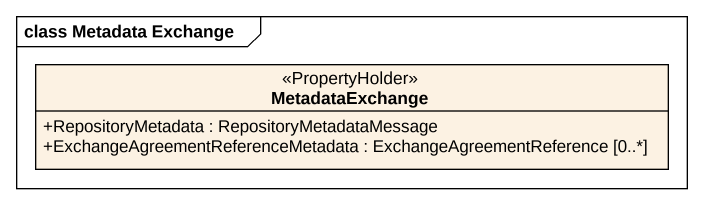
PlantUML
@startuml
mainframe class Metadata Exchange
hide circle
hide empty members
skinparam classAttributeIconSize 0
class MetadataExchange <<PropertyHolder>> {
  +RepositoryMetadata : RepositoryMetadataMessage
  +ExchangeAgreementReferenceMetadata : ExchangeAgreementReference [0..*]
}
@enduml
